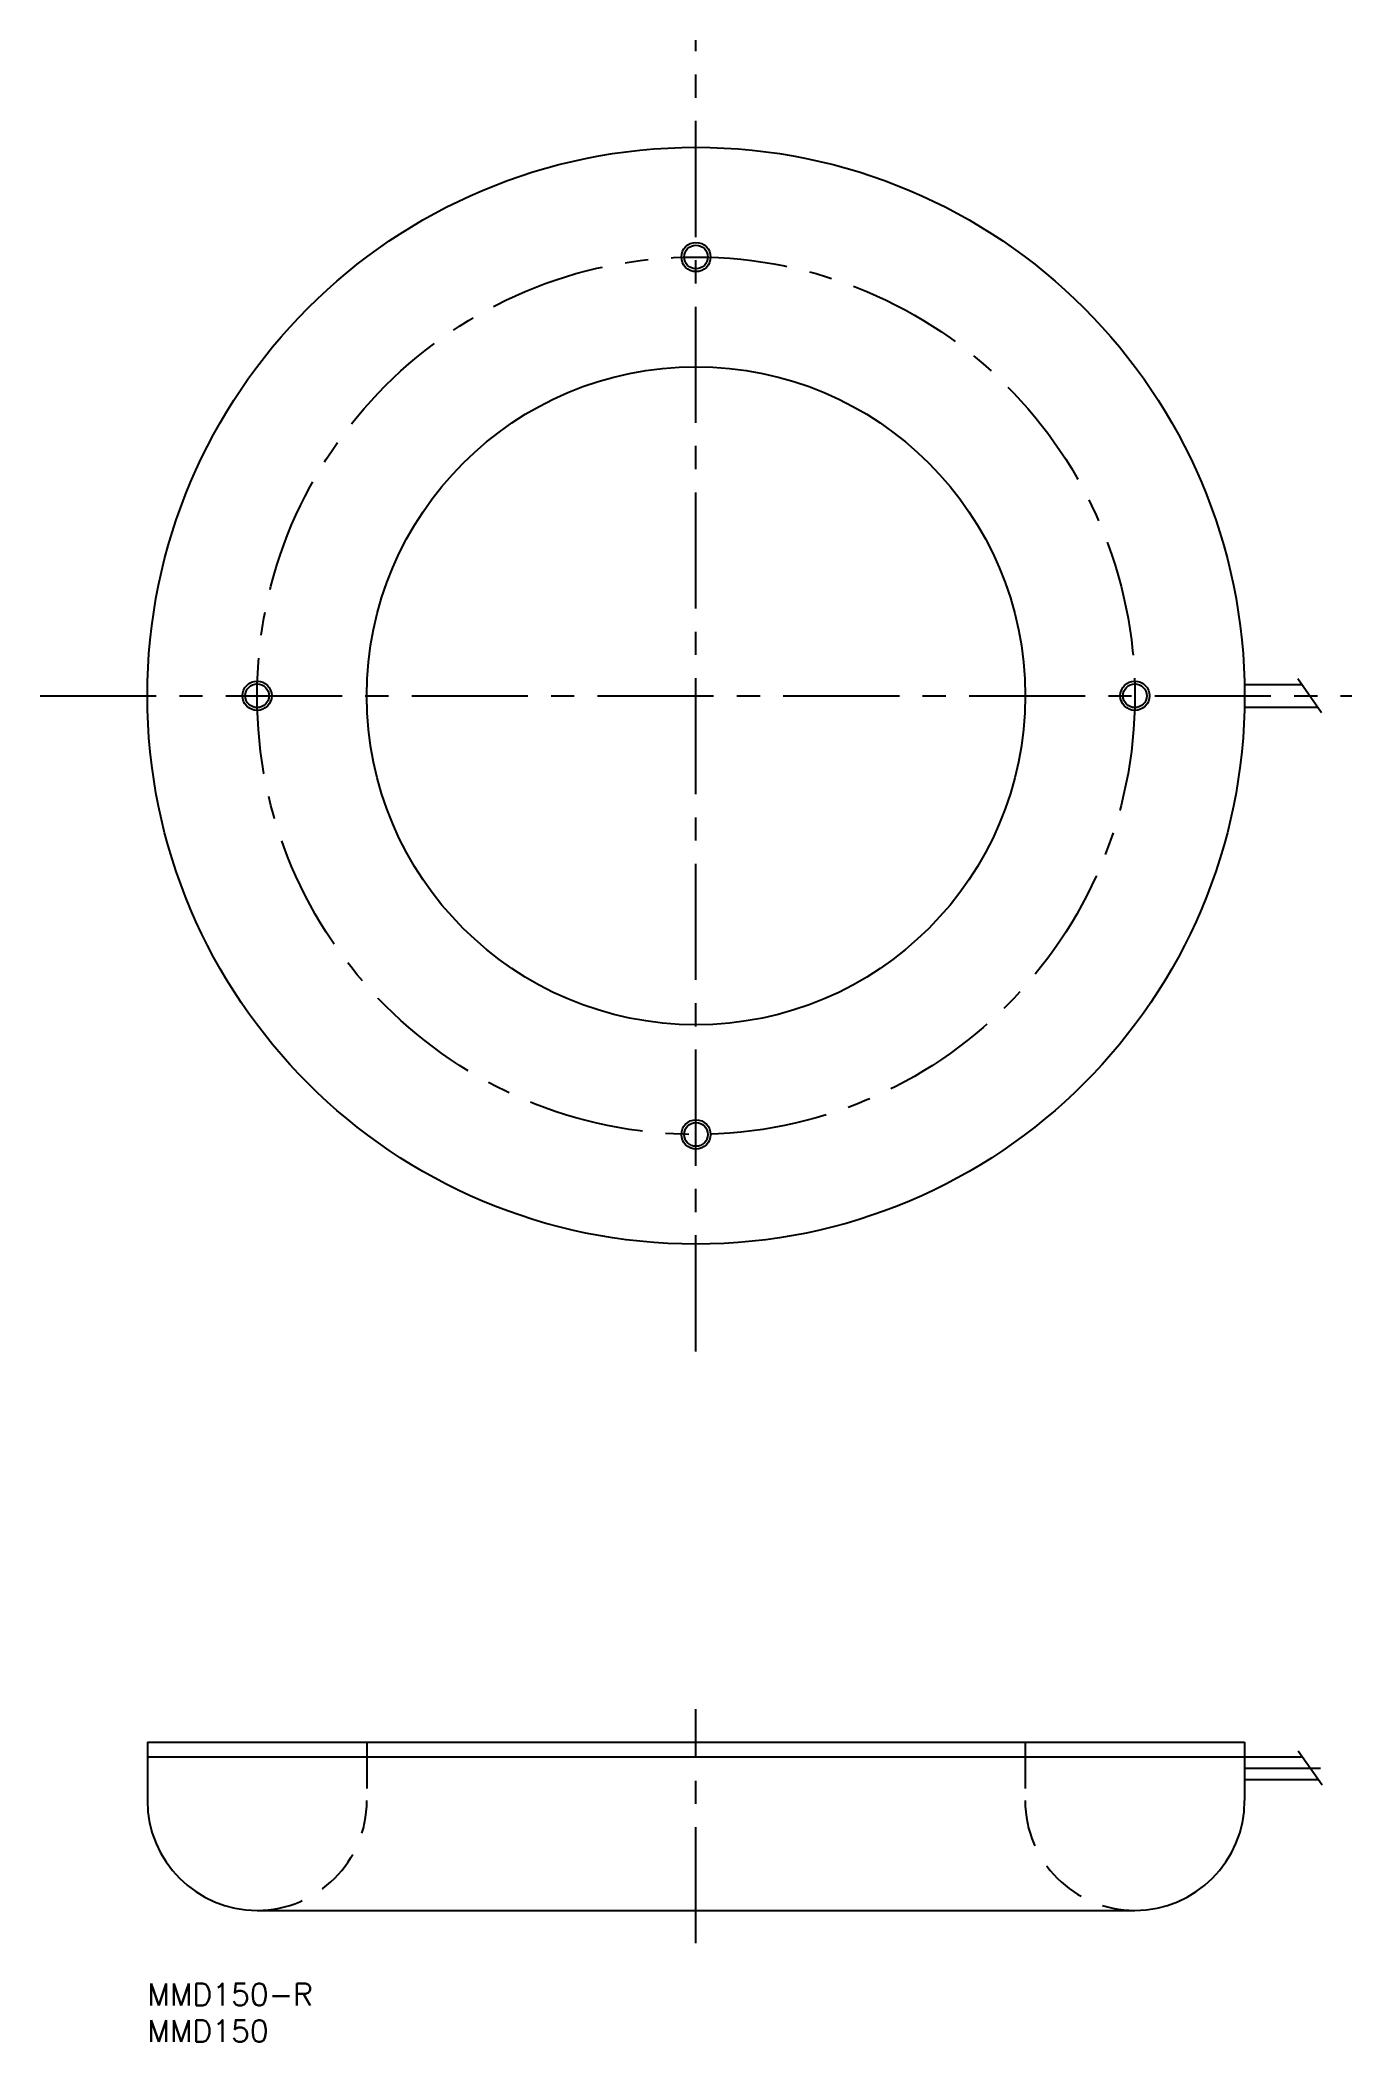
# Model space of a CAD drawing. Extents: x -15 to 165, y -8 to 266.
import ezdxf

# ---------------------------------------------------------------- set-up
doc = ezdxf.new("R2010")
doc.units = 0
doc.header["$LTSCALE"] = 0.5
doc.linetypes.add('CENTER', pattern=[50.8, 31.75, -6.35, 6.35, -6.35])
doc.linetypes.add('DASHED', pattern=[19.05, 12.7, -6.35])
for name, color, linetype in [('MSM_CENTER', 1, 'CENTER'), ('MSM_CONTINUOUS', 7, 'CONTINUOUS'), ('MSM_DASHED', 4, 'DASHED'), ('MSM_NARROW', 5, 'CONTINUOUS'), ('MSM_PART_NUMBER', 7, 'CONTINUOUS')]:
    doc.layers.add(name, color=color, linetype=linetype)
doc.styles.get("Standard").update_dxf_attribs({"font": 'txt.shx', "height": 3, "bigfont": 'bigfont.shx'})

# ---------------------------------------------------------------- blocks, each defined once
blk = doc.blocks.new('*U2')
at = {"layer": 'MSM_PART_NUMBER'}
blk.add_text('MMD150-R', height=3, dxfattribs=at).set_placement((0, -3))
blk = doc.blocks.new('*U3')
at = {"layer": 'MSM_PART_NUMBER'}
blk.add_text('MMD150', height=3, dxfattribs=at).set_placement((0, -8))

msp = doc.modelspace()

# ---------------------------------------------------------------- linework, layer by layer
at = {"layer": 'MSM_CENTER'}
for p, q in [((75, 86.44), (75, 265.78)), ((-14.67, 176.11), (164.67, 176.11)), ((75, 5.5), (75, 37.5)), ((150.06, 29.45), (160.36, 29.45))]:
    msp.add_line(p, q, dxfattribs=at)
msp.add_circle((75, 176.11), 60, dxfattribs=at)
at = {"layer": 'MSM_CONTINUOUS'}
for p, q in [((149.94, 177.66), (157.83, 177.66)), ((149.94, 174.56), (159.98, 174.56)), ((0, 33), (150, 33)), ((0, 33), (0, 25)), ((150, 33), (150, 25)), ((0, 31), (157.88, 31)), ((150, 27.9), (160.04, 27.9)), ((15, 10), (135, 10))]:
    msp.add_line(p, q, dxfattribs=at)
for centre, radius in [((75, 176.11), 75), ((75, 236.11), 1.62), ((75, 176.11), 45), ((15, 176.11), 1.62), ((135, 176.11), 1.62), ((75, 116.11), 1.62)]:
    msp.add_circle(centre, radius, dxfattribs=at)
for centre, start, end in [((15, 25), 180, 270), ((135, 25), 270, 0)]:
    msp.add_arc(centre, 15, start, end, dxfattribs=at)
at = {"layer": 'MSM_DASHED'}
for p, q in [((30, 33), (30, 25)), ((120, 33), (120, 25))]:
    msp.add_line(p, q, dxfattribs=at)
for centre, start, end in [((15, 25), 270, 0), ((135, 25), 180, 270)]:
    msp.add_arc(centre, 15, start, end, dxfattribs=at)
at = {"layer": 'MSM_NARROW'}
for p, q in [((160.52, 173.78), (157.29, 178.43)), ((160.58, 27.13), (157.34, 31.78))]:
    msp.add_line(p, q, dxfattribs=at)
for centre in [(75, 236.11), (15, 176.11), (135, 176.11), (75, 116.11)]:
    msp.add_circle(centre, 2, dxfattribs=at)

# ---------------------------------------------------------------- block references
at = {"layer": 'MSM_CONTINUOUS'}
for name in ['*U2', '*U3']:
    msp.add_blockref(name, (0, 0), dxfattribs=at)

doc.saveas('drawing.dxf')
